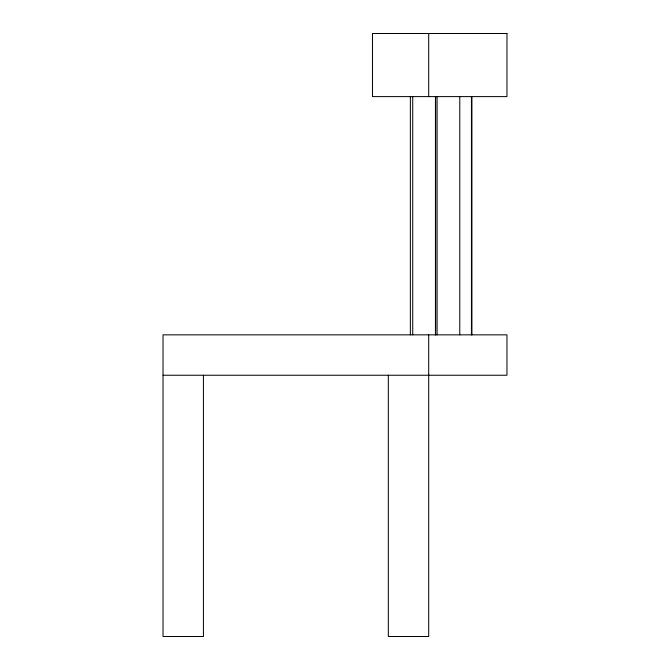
<?xml version="1.0" encoding="UTF-8"?>
<svg xmlns="http://www.w3.org/2000/svg" width="670" height="670" viewBox="0 0 670 670"><rect width="100%" height="100%" fill="white"/><g stroke="black" fill="none" stroke-linecap="round" stroke-linejoin="round"><path stroke-width="1" d="M163.036 375.242L506.964 375.242L506.964 334.849L163.036 334.849L163.036 636.5L203.429 636.5L203.429 375.242M471.915 96.606L471.915 334.849M471.437 96.606L471.437 334.849M459.779 96.606L459.779 334.849M437.091 96.606L437.091 334.849M435.626 96.606L435.626 334.849M435.441 96.606L435.441 334.849M428.708 33.5L428.708 96.606M428.708 334.849L428.708 636.5L388.324 636.5L388.324 375.242M412.728 96.606L412.728 334.849M410.367 96.606L410.367 334.849M506.964 33.5L372.478 33.5L372.478 96.606L506.964 96.606L506.964 33.5"/></g></svg>
